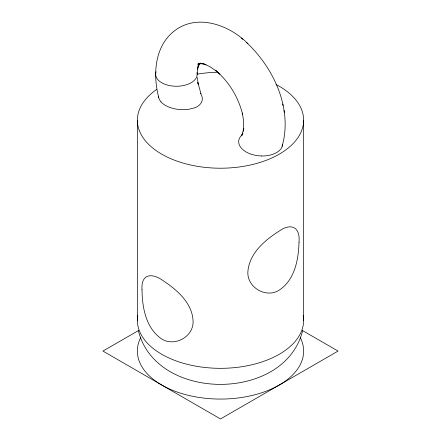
<?xml version="1.0" encoding="UTF-8"?>
<svg xmlns="http://www.w3.org/2000/svg" width="441" height="441" viewBox="0 0 441 441"><rect width="100%" height="100%" fill="white"/><g stroke="black" fill="none" stroke-linecap="round" stroke-linejoin="round"><path stroke-width="0.66" d="M197.188 73.912L197.844 67.049L197.408 69.777L199.222 63.923L197.937 66.712L199.982 63.289M302.647 330.579C285.195 402.302 155.794 402.308 138.353 330.579M282.108 146.335C292.802 108.855 273.977 68.261 246.706 42.65M241.85 135.007L242.914 133.044L241.624 135.85L243.785 128.529L243.366 131.197L243.641 121.264L242.357 113.039L242.66 114.577C238.509 97.406 228.912 81.447 215.291 70.136L219.888 74.132L218.708 73.096M199.927 63.261L198.693 64.777L200.429 63.08M241.877 135.178C239.678 136.986 238.3 139.885 238.752 142.752A25.633 14.801 0 0 0 245.394 151.522A24.205 13.974 0 0 0 251.309 154.273L255.234 155.287A21.653 12.502 0 0 0 261.618 155.954M199.9 63.476L197.777 65.07L200.782 63.217M138.557 330.502L102.929 351.069L220.5 418.95L338.071 351.069L302.443 330.502M200.633 63.234L198.808 64.017L201.146 63.361L197.926 63.884L203.202 63.675L200.137 63.394L206.118 64.75L203.533 63.758L210.109 66.806L216.68 71.348M247.886 43.681C229.755 25.258 197.871 13.307 175.055 30.418C154.604 45.572 152.603 74.557 158.749 97.395M241.519 38.152L242.914 39.37M161.004 101.877L159.752 100.162A21.653 12.502 0 0 1 158.595 96.48M200.958 93.713L197.849 82.522L198.185 84.203L197.303 77.478M282.725 104.015L283.028 105.559M283.971 110.482L284.329 112.295M303.634 120.217L303.634 320.326M137.366 120.217L137.366 320.326M276.027 84.496A83.134 47.997 0 0 1 283.034 151.842A83.134 47.997 0 0 1 166.472 156.698A83.134 47.997 0 0 1 156.671 89.462M197.149 74.149A83.134 47.997 0 0 1 217.854 72.241M300.271 337.547A83.134 47.997 0 0 1 220.5 399.066A83.134 47.997 0 0 1 140.729 337.547M196.984 72.556A20.782 12.001 0 0 1 175.667 86.254A20.782 12.001 0 0 1 156.103 71.712M200.401 93.277A25.633 14.801 0 0 1 202.232 97.681C202.722 100.542 201.311 103.448 199.123 105.256A16.708 9.647 0 0 1 194.586 107.874L187.794 109.478L180.347 109.611A25.683 14.829 0 0 1 165.452 105.399A24.09 13.908 0 0 1 160.998 101.882M282.499 144.56A20.247 11.692 0 0 1 261.612 156.004M303.193 315.365A83.134 47.997 0 0 1 220.5 368.323A83.134 47.997 0 0 1 137.807 315.365M142.008 289.754C142.184 307.057 145.717 327.106 160.436 338.098C172.889 347.58 192.816 337.828 193.092 322.228C193.053 303.733 177.304 290.002 163.021 280.608C151.969 272.549 140.784 273.767 142.008 289.754M299.004 242.407C298.518 259.644 294.731 279.936 279.285 290.079C266.215 298.678 247.037 287.488 247.859 271.937C249.104 253.586 264.732 240.185 279.285 231.023C291.501 222.424 300.481 227.451 299.004 242.407"/></g></svg>
